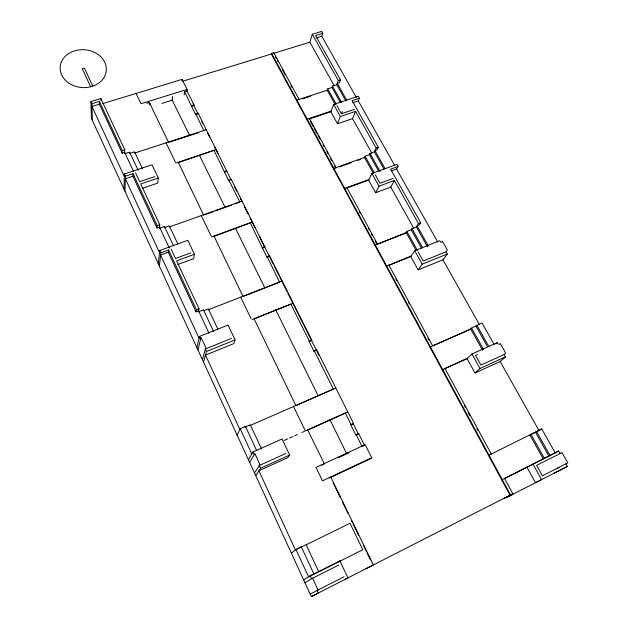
<?xml version="1.0" encoding="UTF-8"?>
<svg xmlns="http://www.w3.org/2000/svg" width="628" height="628" viewBox="0 0 628 628"><rect width="100%" height="100%" fill="white"/><g stroke="black" fill="none" stroke-linecap="round" stroke-linejoin="round"><path stroke-width="0.94" d="M133.576 171.46L124.697 152.431L122.201 153.24L122.264 150.587L99.357 101.391L91.892 103.667L92.379 120.348M299.077 99.405L273.73 52.642L271.555 53.309L271.382 54.024L510.015 495.209L311.347 596.6L91.429 118.284L90.919 101.563L100.857 98.541L124.776 149.778L124.666 153.742L129.627 152.133L138.097 170.212M123.975 189.067L124.407 173.972L152 164.795L158.272 178.014L157.801 183.054L142.25 188.337M124.972 191.242L125.435 176.193L124.407 173.972M169.332 248.139L159.512 227.085L156.976 227.988L132.901 176.225L133.018 173.666L125.435 176.193M149.197 104.201L149.307 102.505L146.921 103.243M150.061 105.017L150.163 103.526M156.976 227.988L157.22 225.633L133.018 173.666M189.57 135.35L172.198 100.174L172.582 96.555M158.272 178.014L140.719 183.941L159.763 224.73L159.386 228.254L164.434 226.465L173.43 245.681M158.303 263.744L159.787 250.478L187.819 240.304L194.445 254.277L193.605 258.705L177.716 264.584M159.363 266.036L160.878 252.825L159.787 250.478M164.434 226.465L164.293 227.626L169.309 225.845L177.889 244.111M181.877 80.792L182.049 79.379L102.788 103.636M184.161 94.969L184.585 91.547L186.909 90.825L194.013 105.002L193.911 105.692L191.587 106.422L195.669 114.594L198.001 113.849L198.103 113.173L195.771 113.919L195.669 114.594M186.822 91.523L187.081 89.427L182.049 79.379M209.046 333.311L198.589 310.876L196.014 311.881L168.28 252.275L168.579 250.023L160.878 252.825M191.587 106.422L184.585 91.547M203.951 130.883L195.771 113.919M206.259 130.334L206.369 129.666L134.455 153.138M278.73 282.592L243.036 296.526L214.015 236.057L213.928 236.442L250.234 222.838L266.924 257.142L269.318 256.232L231.253 179.325L228.89 180.15L228.749 180.762L213.967 150.312L178.203 162.691L178.258 162.26L203.598 215.121L213.763 211.503M231.253 179.325L231.104 179.946L198.103 113.173M196.014 311.881L196.454 309.879L168.579 250.023M194.445 254.277L176.625 260.848L199.045 308.874L198.362 311.865L203.488 309.871L213.536 331.341M196.807 347.488L199.539 336.427L228.027 325.076L235.068 339.921L233.789 343.61L205.505 355.095L239.825 429.442M197.93 349.922L201.086 337.393L205.749 347.465L202.42 359.687M273.73 52.642L273.549 53.356L309.887 42.209L312.304 34.242L321.646 31.4L322.714 33.292L321.779 36.204L356.217 97.23M203.543 362.144L206.502 351.484L205.34 348.964L231.316 338.476M296.675 100.794L296.887 100.119L327.219 90.22L335.242 104.688M306.951 119.783L307.171 119.124L331.137 111.101M266.924 257.142L269.514 255.69L311.81 340.109L309.125 341.569L313.976 351.272L316.669 349.804L353.54 423.398L350.762 424.866L355.895 435.141L358.682 433.665L364.515 445.299L362.866 446.068M326.976 90.895L327.706 88.862L331.992 87.465L332.487 86.099L336.765 84.702L338.296 80.557L312.304 34.242M269.318 256.232L269.514 255.69M322.714 33.292L315.507 35.49L340.447 79.866L339.418 82.629L337.275 83.328L346.813 100.362M364.224 158.068L365.096 156.207L369.429 154.661L370.025 153.413L374.359 151.874L376.18 148.082L355.581 111.376L352.551 118.637L337.503 123.755L330.893 111.76L333.656 104.413L358.29 96.217L359.412 98.204L358.298 100.904L352.85 102.725M337.503 123.755L340.36 116.518L355.581 111.376M336.946 105.692L341.42 113.754L342.284 111.572M279.617 282.247L267.112 256.601M333.562 168.987L333.821 168.375L364.515 157.447L373.534 173.713M335.776 168.202L336.035 167.582L309.369 118.386M344.372 188.973L344.646 188.376L368.903 179.529M237.101 435.125L240.171 428.72L245.438 426.42L256.719 450.747M359.412 98.204L352.12 100.637L378.354 147.313L377.13 149.849L374.963 150.618L385.082 168.689M245.438 426.42L245.077 427.15L250.313 424.858L261.586 449.059M346.593 188.165L368.605 180.126L371.917 173.454L396.841 164.41L398.019 166.499L396.692 168.956L391.15 170.973M368.605 180.126L375.56 192.749L378.982 186.21L394.384 180.526L418.531 223.568L416.356 226.928L411.976 228.639L411.262 229.746L406.873 231.457L406.183 232.556L374.798 245.218M375.56 192.749L390.789 187.105L394.384 180.526M309.125 341.569L311.81 340.109M248.468 459.837L252.982 451.979L282.05 438.972L289.665 455.025L287.757 457.647L258.901 470.78L295.411 549.877L306.111 544.633L318.757 571.786L308.568 576.834L295.921 549.461L301.299 546.831L313.961 574.125M313.976 351.272L316.669 349.804M249.669 462.467L254.874 453.597L259.921 464.508L254.521 473.01M386.236 266.358L411.112 256.02M255.737 475.663L260.518 468.276L289.665 455.025M398.019 166.499L390.647 169.183L420.729 222.712L419.269 224.957L417.078 225.813L428.288 245.823M432.574 345.659L388.811 264.938L388.481 265.456L410.759 256.546L414.723 250.69L439.796 240.697L440.628 242.173M410.759 256.546L418.115 269.891L422.197 264.184L447.317 254.01L446.061 251.789L447.364 250.038L442.324 241.136L441.468 242.322M418.115 269.891L442.952 259.804L447.317 254.01M347.488 412.298L347.794 411.929L305.365 430.949L293.543 406.504M350.762 424.866L353.54 423.398M322.431 464.453L321.866 465.081L324.417 463.896L307.72 430.062L345.337 413.028L351.076 424.512M429.905 347.096L470.694 328.978L482.649 350.377M356.72 434.764L358.682 433.665M494.087 344.395L482.014 322.988L471.565 328.075L470.254 329.425L433.061 345.706M365.841 568.795L373.362 564.917L330.87 477.217L330.571 477.515L370.708 458.66L371.729 457.702L365.182 444.632L316.025 467.42L322.478 480.836L371.729 457.702M442.19 369.814L467.515 358.235M445.346 368.401L467.083 358.651L471.966 353.972L497.392 342.59L498.287 344.175M495.971 343.909L497.392 342.59M499.252 344.489L500.296 343.54L505.713 353.117L504.127 354.514L480.93 365.033L475.561 355.362L477.343 354.569M467.083 358.651L474.996 373.001L480.004 368.487L505.477 356.908L504.127 354.514M474.996 373.001L500.171 361.524L505.477 356.908M291.376 553.174L295.921 549.461M300.773 547.255L301.299 546.831M488.513 455.457L541.768 428.971L555.254 452.898L558.661 450.99L560.113 453.549L561.989 452.521L567.83 462.836L542.419 475.789L536.642 465.372L560.113 453.549M490.821 454.327L491.308 454.005L444.891 368.385M529.428 435.4L541.768 428.971M303.669 579.903L310.24 575.782L339.881 560.898L347.936 577.862L345.298 579.228M339.881 560.898L336.726 562.821L362.796 549.728L350.008 523.281L306.44 544.641M304.973 582.745L312.524 578.153L318.004 589.998L310.224 594.159M501.756 479.933L543.33 459.013L529.954 435.063M504.92 478.34L558.661 450.99M545.175 458.016L555.254 452.898M556.518 468.731L559.077 467.397M311.347 596.6L318.215 593.028L317.054 590.508L344.081 576.747M503.35 498.64L512.856 493.757L504.574 478.481M505.634 497.478L505.846 497.863L512.55 494.417L512.338 494.024M553.645 473.465L567.382 466.408L565.922 463.833M512.856 493.757L510.533 494.942L271.555 53.309M505.846 497.863L567.382 466.408M338.586 565.129L311.598 578.718L310.24 575.782M319.024 571.716L335.886 563.245M329.166 478.018L330.87 477.217M338.241 457.498L348.516 452.733M339.677 456.996L344.811 454.617M346.523 453.824L349.082 452.639M285.771 453.526L259.262 465.552L260.518 468.276M284.194 440.448L287.718 438.862M289.484 438.077L293.017 436.491M294.783 435.699L297.429 434.513M301.84 432.535L304.486 431.35M249.944 425.588L335.807 388.01M206.502 351.484L235.068 339.921M446.061 251.789L423.186 261.02L418.193 252.04M252.456 319.471L293.284 303.143L293.056 303.638L319.016 355.448M204.092 310.53L208.339 308.874L217.932 329.292M208.088 309.863L282.168 280.952L281.956 281.47L279.782 277.121M377.938 243.994L405.829 233.106M196.454 309.879L199.045 308.874M418.531 223.568L420.729 222.712M262.575 247.518L264.969 246.616M262.386 248.068L264.781 247.165M172.198 100.174L161.969 103.424M190.802 252.864L175.518 258.493L171.138 249.096M393.191 178.407L380.011 183.258L375.301 174.772M168.28 252.275L160.619 255.07L199.076 338.311M211.565 236.944L252.613 221.967L252.44 222.54L250.258 218.183M169.16 227.006L242.125 201.031M215.616 210.843L231.324 205.246M235.021 203.927L239.747 201.871L228.89 180.15M339.45 166.891L351.374 162.644M357.795 160.352L360.55 159.371M157.22 225.633L159.763 224.73M376.18 148.082L378.354 147.313M224.589 171.554L226.951 170.745M224.455 172.182L226.81 171.366M154.731 176.641L139.683 181.712L135.53 172.826M341.42 113.754L354.459 109.366M175.848 163.06L216.315 149.519M309.141 119.045L330.893 111.76M132.901 176.225L125.357 178.752L159.536 252.731M129.58 153.444L134.518 151.835L142.58 168.987M169.325 142.195L198.487 132.673M302.492 98.894L310.656 96.233M122.264 150.587L124.776 149.778M338.296 80.557L340.447 79.866M191.681 105.739L194.013 105.002M187.081 89.427L141.025 103.714L136.08 93.446M99.357 101.391L99.405 104.224L91.971 106.501L124.328 176.539M316.394 37.853L321.779 36.204M182.732 81.216L271.382 54.024M358.298 100.904L394.565 165.18M396.551 169.003L437.755 242.023M442.952 259.804L479.297 324.409M500.171 361.524L539.067 430.667M476.88 325.233L488.937 346.703M536.563 431.522L550.034 455.52M475.985 326.144L487.548 346.742M535.488 432.197L548.919 456.14M336.765 84.702L345.808 100.857M374.359 151.874L383.936 168.987M416.356 226.928L427.535 246.898M471.565 328.075L483.576 349.553M531.013 434.395L544.429 458.393M309.887 42.209L334.088 85.557M352.551 118.637L371.909 153.295M390.789 187.105L413.616 227.988M332.487 86.099L341.514 102.286M370.025 153.413L380.105 171.491M411.976 228.639L422.668 247.817M331.992 87.465L340.517 102.772M369.429 154.661L378.496 170.926M411.262 229.746L421.466 248.06M327.706 88.862L336.223 104.201M365.096 156.207L374.225 172.645M406.873 231.457L417.534 250.643M406.183 232.556L415.877 250.046M333.656 104.413L340.36 116.518M371.917 173.454L378.982 186.21M414.723 250.69L422.197 264.184M471.966 353.972L480.004 368.487M532.905 463.935L541.572 479.58L535.503 482.697L526.986 467.256M346.868 187.568L377.357 243.805M275.386 56.755L276.312 58.459M277.231 60.155L278.149 61.85M282.294 69.496L285.057 74.599M291.039 85.636L291.957 87.339M310.546 121.636L313.348 126.809M314.283 128.528L317.085 133.709M318.019 135.428L319.887 138.882M323.161 144.919L324.095 146.638M326.898 151.811L327.832 153.538M330.634 158.711L331.568 160.438M334.379 165.611L335.313 167.338M359.514 211.997L360.433 213.701M368.275 228.176L369.201 229.872M371.501 234.134L372.428 235.838M375.191 240.94L377.043 244.347M395.915 279.185L396.849 280.897M408.467 302.343L409.401 304.062M427.99 338.374L428.924 340.093M464.406 405.57L465.332 407.282M468.111 412.415L469.964 415.838M476.919 428.665L477.845 430.376M193.079 104.02L198.001 113.849M201.91 121.659L202.781 123.394M207.554 132.916L209.713 137.226M214.462 146.716L217.892 153.562M234.582 186.885L236.756 191.218M240.226 198.158L241.968 201.627M244.582 206.855L248.076 213.826M252.864 223.395L254.992 227.634M259.67 236.976L264.349 246.317M269.75 257.103L273.243 264.066M274.114 265.809L278.911 275.378M282.388 282.317L287.082 291.698M287.938 293.402L292.632 302.782M353.226 423.751L358.36 434.011M309.376 341.122L290.874 304.109L254.112 318.812L295.906 405.657L333.358 389.077L314.236 350.832M356.217 434.796L362.042 446.445M199.555 155.579L225.169 207.476M235.594 228.584L264.686 287.506M275.535 309.494L318.09 395.687M329.81 419.433L346.742 453.738M149.307 102.505L168.461 142.038M333.123 482.767L340.337 497.659M342.456 502.039L347.967 513.429M351.366 520.431L352.214 522.182M353.062 523.94L358.58 535.323M363.243 544.963L366.218 551.094M367.066 552.844L370.457 559.854M166.059 142.823L175.424 162.181M201.243 215.585L211.157 236.097M240.673 297.146L251.208 318.93M92.795 86.115L84.435 68.162L82.276 68.79L90.636 86.758M99.405 104.224L122.201 153.24M90.919 101.563L91.892 103.667M199.539 336.427L200.693 338.924M252.982 451.979L254.238 454.688M240.171 428.72L251.836 453.981M100.857 98.541L100.88 100.425M94.49 85.502L88.846 87.19A23.118 18.942 4.4 0 1 60.578 64.464A23.118 18.942 4.4 0 1 96.806 53.631A23.118 18.942 4.4 0 1 94.49 85.502"/></g></svg>
